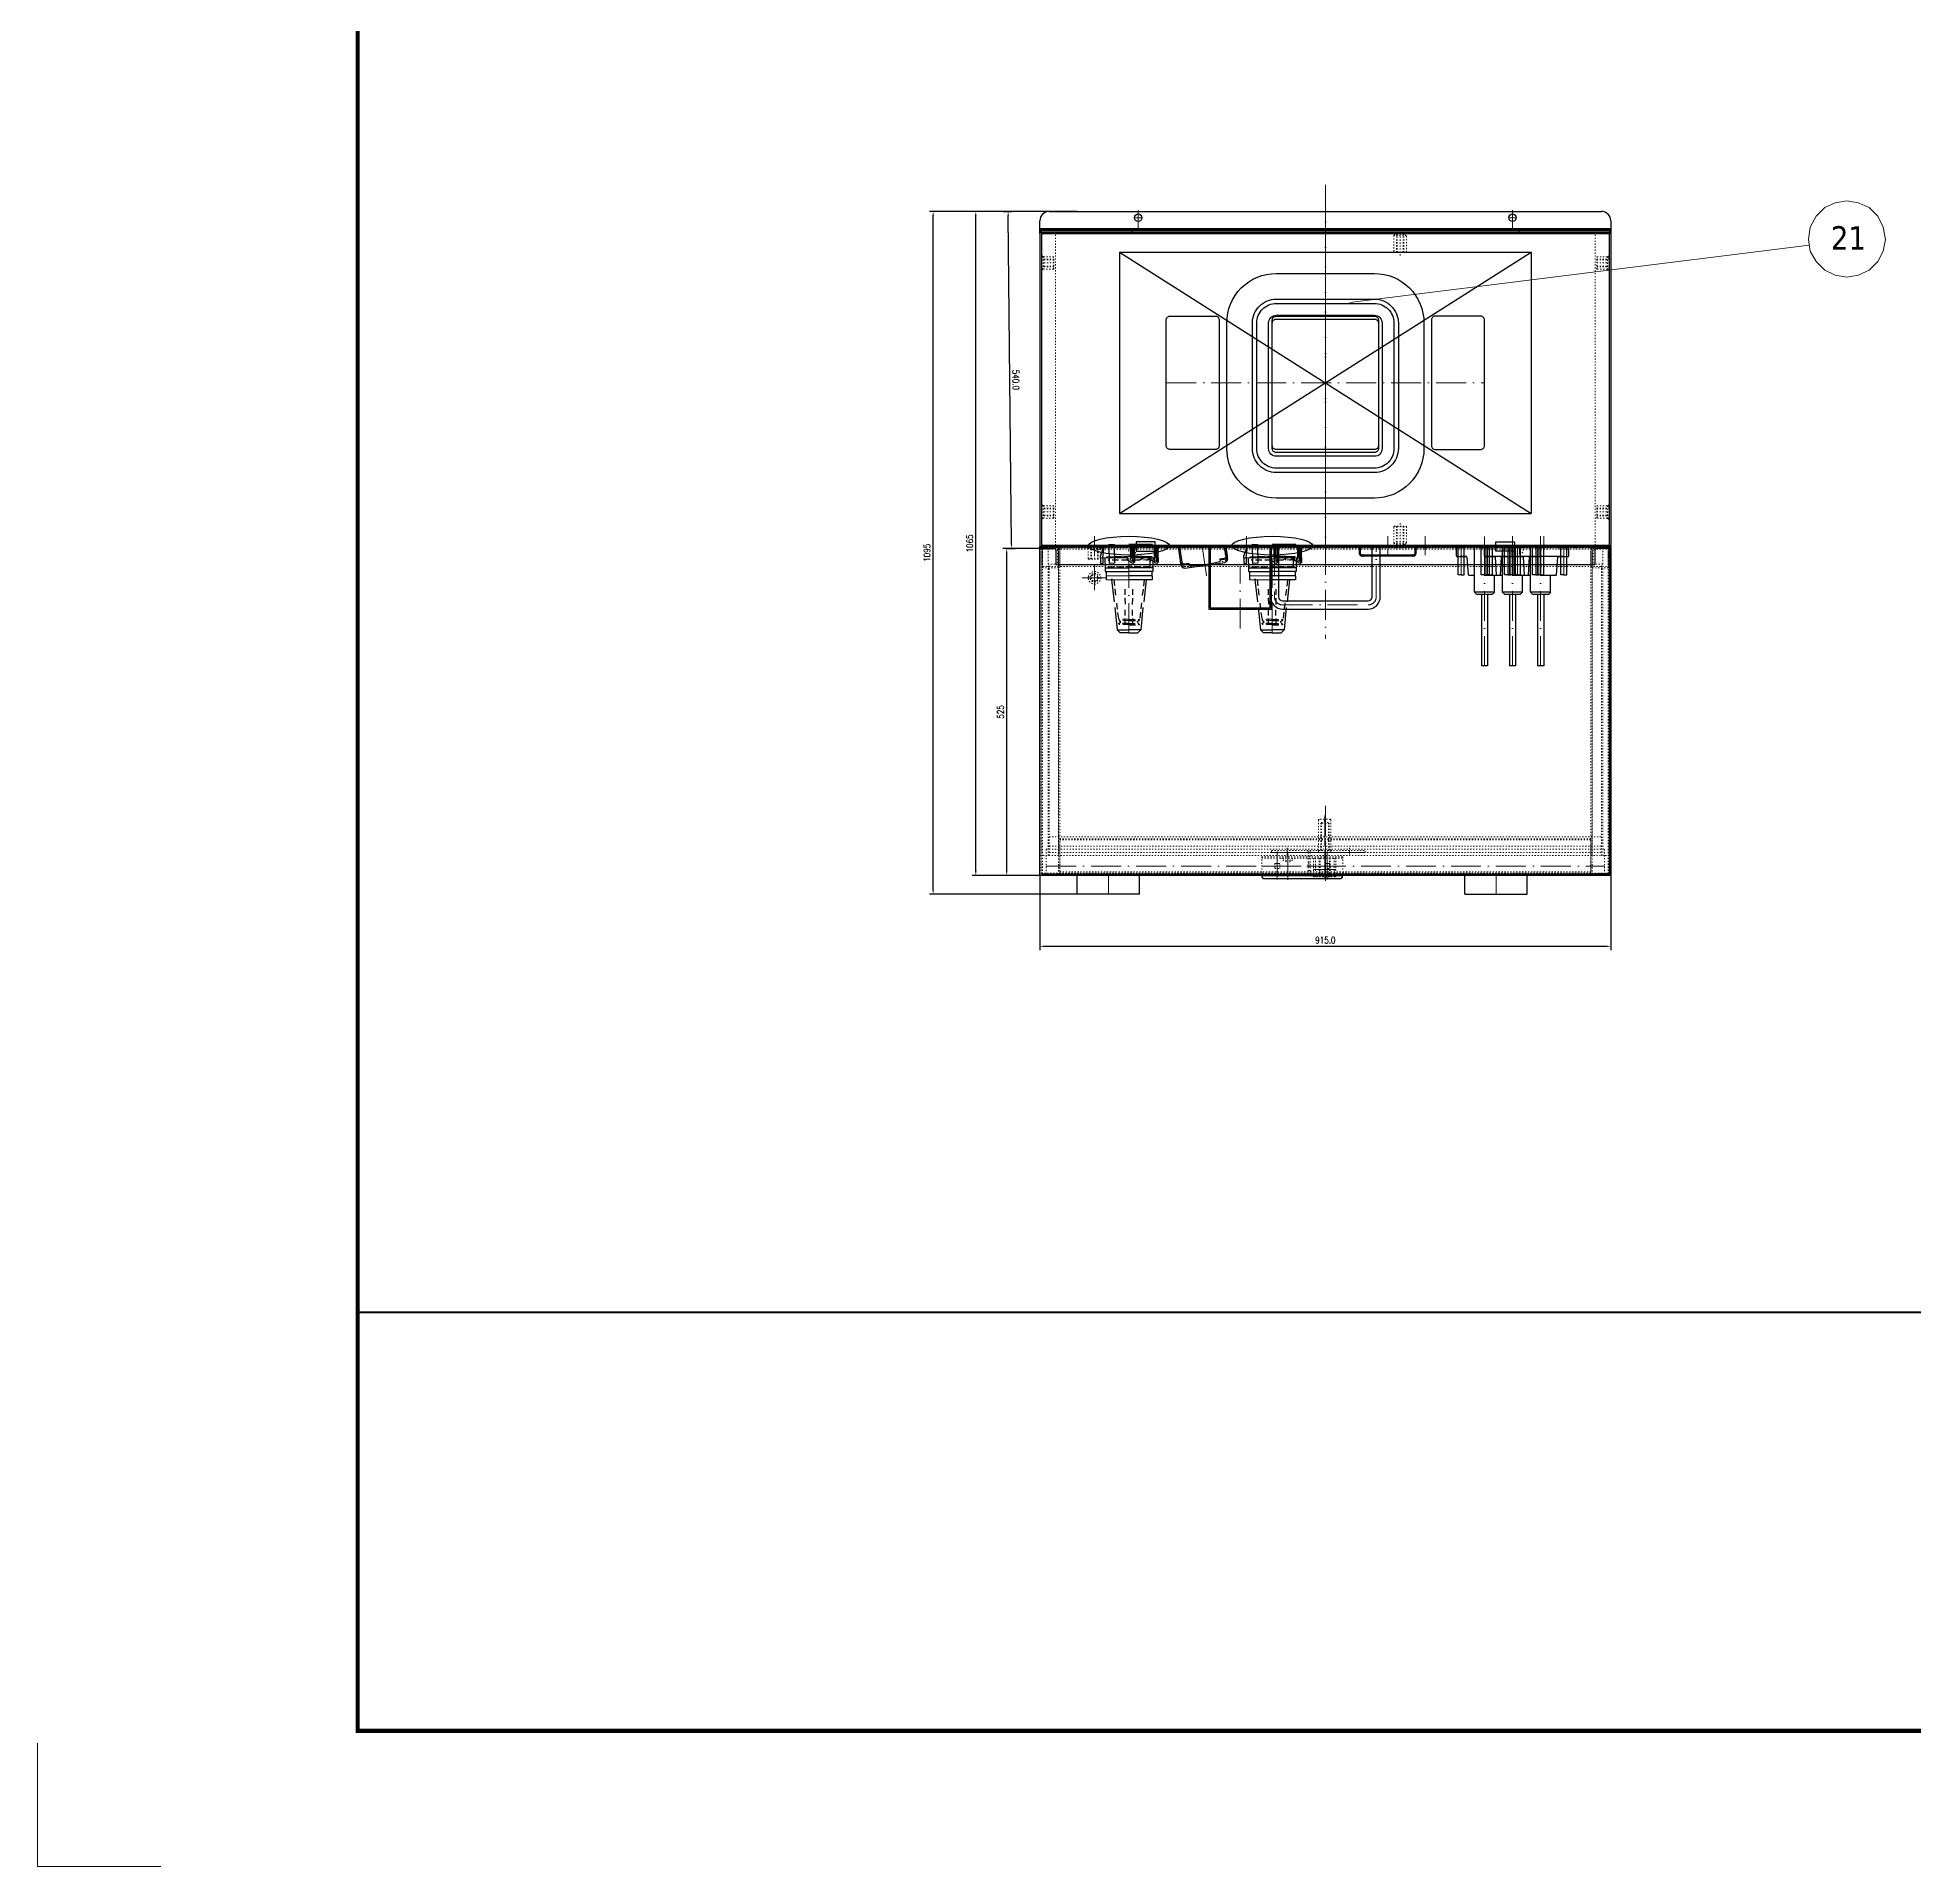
# Model space of a CAD drawing. Header units: millimetres. Extents: x 13152 to 35294, y -6229 to 54471.
# Drawn here: x 26478 to 29486, y 48610 to 51541 of the extents above; entities that cross this region are included whole.
import ezdxf

# ---------------------------------------------------------------- set-up
doc = ezdxf.new("R2010")
doc.units = ezdxf.units.MM
doc.header["$LTSCALE"] = 4
for name, pattern in [('ACAD_ISO03W100', [1.18, 0.47, -0.71]), ('ACAD_ISO10W100', [18, 12, -3, 0, -3]), ('DASHED', [0.75, 0.5, -0.25])]:
    doc.linetypes.add(name, pattern=pattern)
doc.layers.add('1', color=12, linetype='Continuous')
doc.layers.add('4虚线层', color=6, linetype='DASHED')
doc.layers.add('paper', color=254, linetype='Continuous', plot=False)
doc.layers.add('标注、文本', color=3, linetype='Continuous', lineweight=25)
doc.layers.add('铁心', color=3, linetype='Continuous', lineweight=0)
doc.styles.add('Tahoma$001', font='tahoma.ttf', dxfattribs={"height": 2.159784})
doc.styles.add('TH_GBDIM', font='romans.shx', dxfattribs={"width": 0.8, "bigfont": 'gbcbig.shx'})
doc.dimstyles.new('TH_GBDIM1', dxfattribs={"dimscale": 3, "dimtxt": 3.5, "dimasz": 2.5, "dimexe": 2, "dimexo": 0, "dimgap": 1.5, "dimtad": 1, "dimdec": 1, "dimzin": 0, "dimdsep": 46, "dimtxsty": 'TH_GBDIM', "dimcen": 2.5, "dimclrd": 3, "dimclre": 256, "dimclrt": 2, "dimadec": 0, "dimazin": 0, "dimtfac": 0.714286, "dimtdec": 1, "dimtmove": 0, "dimatfit": 3, "dimfxl": 0, "dimtzin": 0, "dimlwd": -1, "dimlwe": -1, "dimarcsym": 0})

# ---------------------------------------------------------------- blocks, each defined once
blk = doc.blocks.new('5354650')
at = {"layer": '4虚线层', "ltscale": 5}
h = blk.add_hatch(color=256, dxfattribs=at)
h.dxf.hatch_style = 2
h.paths.add_polyline_path([(26822.8, -1880.6), (26822.8, -1911.9), (26826.3, -1912.7)])
h = blk.add_hatch(color=256, dxfattribs=at)
h.dxf.hatch_style = 2
h.paths.add_polyline_path([(26822.8, -1880.6), (26826.2, -1881.4), (26826.3, -1912.7)])
at = {"layer": '标注、文本'}
h = blk.add_hatch(color=256, dxfattribs=at)
h.dxf.hatch_style = 2
h.paths.add_polyline_path([(26822.8, -1911.9), (26826.3, -1912.7), (26825.7, -1918.4)])
at = {"layer": '4虚线层', "ltscale": 5}
for points in [[(26842.5, -1858.2), (26842.4, -1880.7)], [(26847.9, -1879.1), (26848, -1847.1)], [(26916.9, -1860.8), (26945.2, -1864.4)], [(26945.1, -1865.1), (26945.4, -1866.7), (26946.8, -1867), (26948.4, -1866.6), (26949.4, -1865.4)], [(26950.2, -1864.8), (26949.5, -1864.7), (26949.4, -1865.4)], [(26951.6, -1881.2), (26951.4, -1865.9), (26950.9, -1865), (26950.2, -1864.8)], [(26846.3, -1914.4), (26844, -1914.6), (26847.8, -1914), (26848.2, -1890.1)], [(26918.7, -1875.1), (26894.8, -1874.6)], [(26918.9, -1886.8), (26894.8, -1887)], [(26951.6, -1874.6), (26927.5, -1874.9)], [(26951.7, -1887), (26927.7, -1886.6)], [(26949.6, -1896), (26948.4, -1895), (26947, -1894.7), (26945.4, -1895.1), (26945, -1897.1)], [(26916.4, -1900.7), (26944.8, -1897.8)], [(26949.6, -1896), (26950.1, -1896.9), (26950.8, -1897)], [(26950.8, -1897), (26951.5, -1897.2), (26951.8, -1895.8)]]:
    blk.add_lwpolyline(points, dxfattribs=at)
for points in [[(26858.8, -1847.4), (26858.8, -1847.4), (26858.4, -1880.8), (26858.4, -1880.8)], [(26860.6, -1849.2), (26860.6, -1849.2), (26860.6, -1880.6), (26860.6, -1880.6)], [(26879.3, -1856.5), (26879.3, -1856.5), (26907.8, -1859.4), (26907.8, -1859.4)], [(26942.9, -1880.6), (26942.9, -1880.6), (26943.1, -1863.9), (26943.1, -1863.9)], [(26945, -1881.1), (26945, -1881.1), (26945.2, -1864.4), (26945.2, -1864.4)], [(26950.2, -1864.8), (26950.2, -1864.8), (26950.4, -1864.2), (26950.4, -1864.2)], [(26858.7, -1914.4), (26858.7, -1914.4), (26858.4, -1880.8), (26858.4, -1880.8)], [(26942.9, -1880.6), (26942.9, -1880.6), (26943.3, -1898.2), (26943.3, -1898.2)], [(26945, -1881.1), (26945, -1881.1), (26944.8, -1897.8), (26944.8, -1897.8)], [(26949.5, -1880.7), (26949.5, -1880.7), (26949.4, -1865.4), (26949.4, -1865.4)], [(26949.5, -1880.7), (26949.5, -1880.7), (26949.4, -1896.7), (26949.4, -1896.7)], [(26951.6, -1881.2), (26951.6, -1881.2), (26951.8, -1895.8), (26951.8, -1895.8)], [(26842.7, -1917.2), (26842.7, -1917.2), (26842.9, -1916.5), (26842.9, -1916.5)], [(26843.7, -1906.5), (26843.7, -1906.5), (26848, -1897.3), (26848, -1897.3)], [(26848.2, -1909), (26848.2, -1909), (26844, -1914.6), (26844, -1914.6)], [(26844.9, -1914.1), (26844.9, -1914.1), (26860.9, -1914.1), (26860.9, -1914.1)], [(26847.8, -1911.1), (26847.8, -1911.1), (26846.3, -1914.4), (26846.3, -1914.4)], [(26847.6, -1902.3), (26847.6, -1902.3), (26847.8, -1901.6), (26847.8, -1901.6)], [(26879.7, -1905.4), (26879.7, -1905.4), (26908.2, -1901.8), (26908.2, -1901.8)]]:
    blk.add_open_spline(points, degree=3, dxfattribs=at)
at = {"layer": '标注、文本', "color": 1, "linetype": 'ACAD_ISO10W100', "lineweight": 18}
blk.add_line((26964.8, -1880.6), (26822.8, -1880.9), dxfattribs=at)
at = {"layer": '标注、文本'}
blk.add_lwpolyline([(26823, -1857.3), (26852.8, -1857.7), (26853.2, -1849.7), (26822.7, -1849.2)], close=True, dxfattribs=at)
for points in [[(26844.2, -1835.3), (26841.9, -1835.5), (26826.2, -1840.6)], [(26826.4, -1880.7), (26826.2, -1840.6), (26844.2, -1838.2)], [(26844.2, -1835.3), (26852.9, -1835.1), (26853.4, -1839.6), (26843.9, -1839.6)], [(26844.2, -1835.3), (26844, -1876.7), (26844.6, -1877.6), (26845.8, -1878.6)], [(26844.8, -1842), (26860.6, -1842.7), (26866.5, -1842.6), (26866.5, -1880.5)], [(26866.5, -1842.6), (26866.9, -1844.1), (26879.3, -1844.1), (26879.6, -1880.6)], [(26872.7, -1844), (26873, -1880.5)], [(26877.9, -1853.2), (26879.4, -1852.9), (26914.8, -1857.4)], [(26924.1, -1858.1), (26959.6, -1861.9), (26959.6, -1880.9)], [(26964.8, -1880.6), (26964.4, -1866.7), (26959.6, -1861.9)], [(26826.4, -1880.7), (26825.7, -1918.4), (26822.8, -1918.5), (26822.8, -1880.6)], [(26825.8, -1886.4), (26826.9, -1888.1), (26828.2, -1888.4)], [(26826.4, -1880.7), (26826.1, -1919.9), (26826.4, -1921.5), (26827.8, -1921.8)], [(26827.9, -1889.8), (26826.4, -1890.2), (26826.1, -1891.5)], [(26826.3, -1884.3), (26826.6, -1885.8), (26828, -1886.2)], [(26844.9, -1914.1), (26843.2, -1915.2), (26842.7, -1917.2), (26843.1, -1918.8), (26845.2, -1919.3), (26860.5, -1919.1), (26866.3, -1919), (26866.5, -1880.5)], [(26843.9, -1889.8), (26844, -1914.6), (26858.7, -1914.4), (26860.2, -1914), (26860.5, -1912.6), (26860.6, -1880.6)], [(26843.9, -1889.8), (26844, -1914.6), (26844.6, -1915.5), (26845.8, -1916.5)], [(26843.9, -1889.8), (26851.2, -1890)], [(26844, -1886.2), (26844.3, -1888.5)], [(26844, -1886.2), (26844.3, -1888.5)], [(26851.1, -1884.2), (26848.6, -1879.3), (26845.8, -1878.6)], [(26850.8, -1888.5), (26850.4, -1887), (26849, -1886.6)], [(26853.2, -1887.6), (26852.8, -1886.1), (26852.4, -1884.5), (26851.1, -1884.2)], [(26851.2, -1890), (26852.2, -1888.8), (26853.2, -1887.6)], [(26866.6, -1917.7), (26879.7, -1917.8), (26879.6, -1880.6)], [(26923.9, -1903.2), (26959.6, -1899.8), (26959.6, -1880.9)], [(26964.8, -1880.6), (26964.4, -1895.1), (26959.6, -1899.8)], [(26825.8, -1924.3), (26826.9, -1926), (26828.2, -1926.3)], [(26826.1, -1919.9), (26826.3, -1922.2), (26826.6, -1923.7), (26828, -1924)], [(26826.1, -1929.4), (26826.3, -1922.2)], [(26851.1, -1922.1), (26848.6, -1917.1), (26845.8, -1916.5)], [(26850.8, -1926.4), (26850.4, -1924.8), (26849, -1924.5)], [(26853.2, -1925.5), (26852.8, -1923.9), (26852.4, -1922.4), (26851.1, -1922.1)], [(26879.7, -1908.3), (26914.8, -1904.7)], [(26827.9, -1927.7), (26826.4, -1928), (26826.1, -1929.4)], [(26843.9, -1927.7), (26851.2, -1927.9)], [(26851.2, -1927.9), (26852, -1927.4), (26853.2, -1925.5)]]:
    blk.add_lwpolyline(points, dxfattribs=at)
for points in [[(26842.6, -1845.1), (26842.6, -1845.1), (26842.4, -1880.7), (26842.4, -1880.7)], [(26860.6, -1842.7), (26860.6, -1842.7), (26860.6, -1880.6), (26860.6, -1880.6)], [(26827.3, -1883.1), (26827.3, -1883.1), (26842.5, -1886.6), (26842.5, -1886.6)], [(26843.8, -1884), (26843.8, -1884), (26827.8, -1883.9), (26827.8, -1883.9)], [(26843.9, -1889.8), (26843.9, -1889.8), (26827.9, -1889.8), (26827.9, -1889.8)], [(26844, -1886.2), (26844, -1886.2), (26828, -1886.2), (26828, -1886.2)], [(26844.3, -1888.5), (26844.3, -1888.5), (26828.2, -1888.4), (26828.2, -1888.4)], [(26842.3, -1903.3), (26842.3, -1903.3), (26842.4, -1880.7), (26842.4, -1880.7)], [(26842.7, -1917.2), (26842.7, -1917.2), (26842.4, -1880.7), (26842.4, -1880.7)], [(26851.1, -1884.2), (26851.1, -1884.2), (26843.8, -1884), (26843.8, -1884)], [(26844, -1886.2), (26844, -1886.2), (26849, -1886.6), (26849, -1886.6)], [(26844.3, -1888.5), (26844.3, -1888.5), (26850.8, -1888.5), (26850.8, -1888.5)], [(26850.8, -1888.5), (26850.8, -1888.5), (26851, -1887.8), (26851, -1887.8)], [(26860.5, -1919.1), (26860.5, -1919.1), (26860.6, -1880.6), (26860.6, -1880.6)], [(26873.2, -1917.7), (26873.2, -1917.7), (26873, -1880.5), (26873, -1880.5)], [(26843.8, -1921.9), (26843.8, -1921.9), (26827.8, -1921.8), (26827.8, -1921.8)], [(26844, -1924.1), (26844, -1924.1), (26828, -1924), (26828, -1924)], [(26851.1, -1922.1), (26851.1, -1922.1), (26843.8, -1921.9), (26843.8, -1921.9)], [(26844, -1924.1), (26844, -1924.1), (26844.3, -1926.3), (26844.3, -1926.3)], [(26844, -1924.1), (26844, -1924.1), (26849, -1924.5), (26849, -1924.5)], [(26843.9, -1927.7), (26843.9, -1927.7), (26827.9, -1927.7), (26827.9, -1927.7)], [(26844.3, -1926.3), (26844.3, -1926.3), (26828.2, -1926.3), (26828.2, -1926.3)], [(26844.3, -1926.3), (26844.3, -1926.3), (26850.8, -1926.4), (26850.8, -1926.4)], [(26850.8, -1926.4), (26850.8, -1926.4), (26851, -1925.7), (26851, -1925.7)]]:
    blk.add_open_spline(points, degree=3, dxfattribs=at)
blk = doc.blocks.new('22569005')
at = {"layer": '4虚线层', "ltscale": 5}
blk.add_line((26040.1, -3605.1), (26040.1, -3615.1), dxfattribs=at)
at = {"layer": '标注、文本'}
for p, q in [((25863.8, -3565.1), (25849.8, -3565.1)), ((25864.8, -3581.7), (25864.8, -3566.1)), ((25864.8, -3581.7), (25864.8, -3571.1)), ((25864.8, -3581.7), (25864.8, -3571.1)), ((25893.9, -3584.6), (25865.8, -3582.7)), ((25893.9, -3584.6), (25865.8, -3582.7)), ((25894.8, -3610.1), (25894.8, -3585.6)), ((25894.8, -3610.1), (25894.8, -3585.6)), ((25921.8, -3594.1), (25894.8, -3594.1)), ((25921.8, -3594.1), (25924.8, -3597.1)), ((25921.8, -3594.1), (25921.8, -3626.1)), ((25921.8, -3594.1), (25924.8, -3597.1)), ((25921.8, -3594.1), (25921.8, -3626.1)), ((25924.8, -3623.1), (25924.8, -3597.1)), ((25924.8, -3623.1), (25924.8, -3597.1)), ((25924.8, -3605.1), (26040.1, -3605.1)), ((26040.1, -3605.1), (26040.1, -3615.1)), ((25921.8, -3626.1), (25848.8, -3626.1)), ((25864.8, -3654.1), (25864.8, -3638.5)), ((25864.8, -3638.6), (25864.8, -3649.1)), ((25864.8, -3638.6), (25864.8, -3649.1)), ((25893.9, -3635.7), (25865.8, -3637.6)), ((25893.9, -3635.7), (25865.8, -3637.6)), ((25894.8, -3634.7), (25894.8, -3626.1)), ((25894.8, -3634.7), (25894.8, -3626.1)), ((25921.8, -3626.1), (25924.8, -3623.1)), ((25921.8, -3626.1), (25924.8, -3623.1)), ((25924.8, -3615.1), (26040.1, -3615.1)), ((25850.3, -3646.2), (25850.3, -3647.2)), ((25850.3, -3647.2), (25850.9, -3647.2)), ((25850.3, -3647.2), (25850.9, -3647.2)), ((25850.3, -3654.1), (25850.3, -3649.1)), ((25850.9, -3649.1), (25850.3, -3649.1)), ((25850.9, -3647.2), (25850.9, -3649.1)), ((25863.8, -3655.1), (25851.3, -3655.1))]:
    blk.add_line(p, q, dxfattribs=at)
at = {"layer": '标注、文本', "color": 1, "linetype": 'ACAD_ISO10W100', "lineweight": 18}
blk.add_line((26040.1, -3610.1), (25848.8, -3610.1), dxfattribs=at)
at = {"layer": '标注、文本'}
for points in [[(25848.7, -3609.9), (25848.4, -3649.2), (25848.7, -3650.7), (25850.1, -3651)], [(25848.4, -3649.2), (25848.6, -3651.4), (25848.9, -3653), (25850.3, -3653.3)]]:
    blk.add_lwpolyline(points, dxfattribs=at)
for centre, start, end in [((25849.8, -3566.1), 90, 180), ((25863.8, -3566.1), 0, 90), ((25893.8, -3585.6), 0, 86.1859), ((25893.8, -3585.6), 0, 86.1859), ((25893.8, -3634.7), 273.8141, 0), ((25893.8, -3634.7), 273.8141, 0), ((25851.3, -3654.1), 180, 270), ((25863.8, -3654.1), 270, 0)]:
    blk.add_arc(centre, 1, start, end, dxfattribs=at)
blk.add_open_spline([(25864.9, -3574.3), (25864.9, -3574.3), (25864.7, -3610), (25864.7, -3610)], degree=3, dxfattribs=at)
blk = doc.blocks.new('*D227')
at = {"layer": 'Defpoints', "color": 0}
for p in [(27981.4, 51262.2), (28099.1, 51262.2), (28084.1, 50198.2)]:
    blk.add_point(p, dxfattribs=at)
at = {"layer": '标注、文本'}
for p, q in [((28099.1, 51262.2), (27975.4, 51262.2)), ((28084.1, 50198.2), (27975.4, 50198.2))]:
    blk.add_line(p, q, dxfattribs=at)
at = {"layer": '标注、文本', "color": 3}
blk.add_line((27981.4, 50205.7), (27981.4, 51254.7), dxfattribs=at)
for points in [[(27980.1, 51254.7), (27982.6, 51254.7), (27981.4, 51262.2)], [(27980.1, 50205.7), (27982.6, 50205.7), (27981.4, 50198.2)]]:
    blk.add_solid(points, dxfattribs=at)
at = {"layer": '标注、文本', "color": 2, "insert": (27971.6, 50730.2), "char_height": 10.5, "attachment_point": 5, "rotation": 90, "style": 'TH_GBDIM'}
blk.add_mtext('1065', dxfattribs=at)
blk = doc.blocks.new('*D228')
at = {"layer": 'Defpoints', "color": 0}
for p in [(28084.1, 50198.2), (28999.1, 50198.2), (28999.1, 50084.7)]:
    blk.add_point(p, dxfattribs=at)
at = {"layer": '标注、文本'}
for p, q in [((28084.1, 50198.2), (28084.1, 50078.7)), ((28999.1, 50198.2), (28999.1, 50078.7))]:
    blk.add_line(p, q, dxfattribs=at)
at = {"layer": '标注、文本', "color": 3}
blk.add_line((28091.6, 50084.7), (28991.6, 50084.7), dxfattribs=at)
for points in [[(28091.6, 50086), (28091.6, 50083.5), (28084.1, 50084.7)], [(28991.6, 50086), (28991.6, 50083.5), (28999.1, 50084.7)]]:
    blk.add_solid(points, dxfattribs=at)
at = {"layer": '标注、文本', "color": 2, "insert": (28541.6, 50094.5), "char_height": 10.5, "attachment_point": 5, "style": 'TH_GBDIM'}
blk.add_mtext('915.0', dxfattribs=at)
blk = doc.blocks.new('*D229')
at = {"layer": 'Defpoints', "color": 0}
for p in [(28030.9, 50722.2), (28089.1, 50722.2), (28084.1, 50198.2)]:
    blk.add_point(p, dxfattribs=at)
at = {"layer": '标注、文本'}
for p, q in [((28089.1, 50722.2), (28024.9, 50722.2)), ((28084.1, 50198.2), (28024.9, 50198.2))]:
    blk.add_line(p, q, dxfattribs=at)
at = {"layer": '标注、文本', "color": 3}
blk.add_line((28030.9, 50205.7), (28030.9, 50714.7), dxfattribs=at)
for points in [[(28029.6, 50714.7), (28032.1, 50714.7), (28030.9, 50722.2)], [(28029.6, 50205.7), (28032.1, 50205.7), (28030.9, 50198.2)]]:
    blk.add_solid(points, dxfattribs=at)
at = {"layer": '标注、文本', "color": 2, "insert": (28021.1, 50460.2), "char_height": 10.5, "attachment_point": 5, "rotation": 90, "style": 'TH_GBDIM'}
blk.add_mtext('525', dxfattribs=at)
blk = doc.blocks.new('*D245')
at = {"layer": 'Defpoints', "color": 0}
for p in [(27913, 51262.2), (28144, 51262.2), (28144, 50168.2)]:
    blk.add_point(p, dxfattribs=at)
at = {"layer": '标注、文本'}
for p, q in [((28144, 51262.2), (27907, 51262.2)), ((28144, 50168.2), (27907, 50168.2))]:
    blk.add_line(p, q, dxfattribs=at)
at = {"layer": '标注、文本', "color": 3}
blk.add_line((27913, 50175.7), (27913, 51254.7), dxfattribs=at)
for points in [[(27911.7, 51254.7), (27914.2, 51254.7), (27913, 51262.2)], [(27911.7, 50175.7), (27914.2, 50175.7), (27913, 50168.2)]]:
    blk.add_solid(points, dxfattribs=at)
at = {"layer": '标注、文本', "color": 2, "insert": (27903.2, 50715.2), "char_height": 10.5, "attachment_point": 5, "rotation": 90, "style": 'TH_GBDIM'}
blk.add_mtext('1095', dxfattribs=at)
blk = doc.blocks.new('*D219')
at = {"layer": 'Defpoints', "color": 0}
for p in [(28025.5, 51262.2), (28033.2, 51262.2), (28030.9, 50722.2)]:
    blk.add_point(p, dxfattribs=at)
at = {"layer": '标注、文本', "linetype": 'ByBlock'}
for p, q in [((28025.5, 51262.2), (28039.2, 51262.3)), ((28030.9, 50722.2), (28044.6, 50722.3))]:
    blk.add_line(p, q, dxfattribs=at)
at = {"layer": '标注、文本', "color": 3, "linetype": 'ByBlock'}
blk.add_line((28038.5, 50729.7), (28033.3, 51254.7), dxfattribs=at)
at = {"layer": '标注、文本', "color": 3}
for points in [[(28034.5, 51254.7), (28032, 51254.7), (28033.2, 51262.2)], [(28039.8, 50729.7), (28037.3, 50729.7), (28038.6, 50722.2)]]:
    blk.add_solid(points, dxfattribs=at)
at = {"layer": '标注、文本', "color": 2, "insert": (28045.7, 50992.3), "char_height": 10.5, "attachment_point": 5, "rotation": 270.5708, "style": 'TH_GBDIM'}
blk.add_mtext('540.0', dxfattribs=at)
blk = doc.blocks.new('A$Cd7daf165')
at = {"layer": '标注、文本', "color": 1, "linetype": 'ACAD_ISO10W100', "lineweight": 18}
for p, q in [((0, 107), (0, -107)), ((-255, 0), (255, 0))]:
    blk.add_line(p, q, dxfattribs=at)
at = {"layer": '标注、文本'}
for points in [[(-248.6, 107), (-176.4, 107, -0.414214), (-170, 100.6), (-170, -100.6, -0.414214), (-176.4, -107), (-248.6, -107, -0.414214), (-255, -100.6), (-255, 100.6, -0.414214)], [(-78.6, 107), (78.6, 107, -0.414214), (85, 100.6), (85, -100.6, -0.414214), (78.6, -107), (-78.6, -107, -0.414214), (-85, -100.6), (-85, 100.6, -0.414214)], [(248.6, 107), (176.4, 107, 0.414214), (170, 100.6), (170, -100.6, 0.414214), (176.4, -107), (248.6, -107, 0.414214), (255, -100.6), (255, 100.6, 0.414214)]]:
    blk.add_lwpolyline(points, format="xyb", close=True, dxfattribs=at)

msp = doc.modelspace()

# ---------------------------------------------------------------- linework, layer by layer
at = {"layer": '1', "color": 0, "lineweight": 40}
msp.add_line((26990.66, 49498.35), (34568.52, 49498.35), dxfattribs=at)
at = {"layer": '1', "color": 0, "lineweight": 40, "const_width": 6.91}
msp.add_lwpolyline([(26990.66, 48827.4), (34568.52, 48827.4), (34568.52, 54273.98), (26990.66, 54273.98), (26990.66, 48827.4)], dxfattribs=at)
at = {"layer": 'paper', "lineweight": 13}
for q in [(26477.58, 48807.66), (26674.92, 48610.32)]:
    msp.add_line((26477.58, 48610.32), q, dxfattribs=at)
at = {"layer": '标注、文本', "color": 1, "linetype": 'ACAD_ISO10W100', "lineweight": 18}
for p, q in [((28541.61, 51304.83), (28541.61, 50577.38)), ((28241.61, 51234.06), (28241.61, 51264.06)), ((28541.61, 51264.44), (28541.61, 50695.69)), ((28541.61, 51234.06), (28541.61, 51264.06)), ((28841.61, 51234.06), (28841.61, 51264.06)), ((28235.61, 51252.16), (28247.61, 51252.16)), ((28835.61, 51252.16), (28847.61, 51252.16)), ((28284.52, 50726.65), (28151.7, 50726.65)), ((28171.61, 50741.65), (28171.61, 50711.65)), ((28232.61, 50725.12), (28232.61, 50713.12)), ((28350.9, 50678.19), (28344.11, 50726.49)), ((28483.02, 50726.65), (28350.2, 50726.65)), ((28415.11, 50741.65), (28415.11, 50711.65)), ((28460.11, 50725.15), (28460.11, 50644.65)), ((28623.11, 50644.65), (28623.11, 50725.15)), ((28641.61, 50741.65), (28641.61, 50711.65)), ((28701.61, 50741.65), (28701.61, 50711.65)), ((28759.37, 50725.15), (28759.37, 50680.15)), ((28759.37, 50725.15), (28759.37, 50680.15)), ((28796.6, 50725.15), (28796.6, 50680.15)), ((28796.6, 50725.15), (28796.6, 50680.15)), ((28796.61, 50741.28), (28796.61, 50711.28)), ((28801.6, 50680.15), (28801.6, 50726.65)), ((28804.37, 50725.15), (28804.37, 50680.15)), ((28833.85, 50725.15), (28833.85, 50680.15)), ((28833.85, 50725.15), (28833.85, 50680.15)), ((28838.85, 50680.15), (28838.85, 50726.65)), ((28841.61, 50741.65), (28841.61, 50711.65)), ((28844.37, 50680.15), (28844.37, 50726.65)), ((28849.37, 50725.15), (28849.37, 50680.15)), ((28849.37, 50725.15), (28849.37, 50680.15)), ((28852.61, 50725.12), (28852.61, 50713.12)), ((28878.85, 50725.15), (28878.85, 50680.15)), ((28878.85, 50725.15), (28878.85, 50680.15)), ((28883.85, 50680.15), (28883.85, 50726.65)), ((28886.61, 50741.65), (28886.61, 50711.65)), ((28891.61, 50741.65), (28891.61, 50711.65)), ((28923.85, 50725.15), (28923.85, 50680.15)), ((28923.85, 50725.15), (28923.85, 50680.15)), ((28171.61, 50655.15), (28171.61, 50695.15)), ((28405.12, 50593.67), (28405.12, 50693.67)), ((28601.57, 50713.19), (28601.57, 50708.91)), ((28681.57, 50713.19), (28681.57, 50708.91)), ((28151.61, 50675.15), (28191.61, 50675.15)), ((28473.11, 50631.65), (28610.11, 50631.65)), ((28541.61, 50309.89), (28541.61, 50189.56)), ((28540.58, 50294.18), (28540.58, 50223.4)), ((28480.58, 50242.71), (28480.58, 50229.16)), ((28540.58, 50192.56), (28540.58, 50238.05)), ((28541.61, 50253.12), (28541.61, 50190.28)), ((28094.11, 50213.15), (28989.11, 50213.15)), ((28439.61, 50213.15), (28569.61, 50213.15)), ((28464.61, 50236.8), (28464.61, 50191.63)), ((28481.63, 50236.22), (28481.63, 50191.04)), ((28544.61, 50236.8), (28544.61, 50191.63)), ((28194.01, 50168.17), (28194.01, 50198.15)), ((28522.58, 50207.65), (28558.58, 50207.65)), ((28815.22, 50168.17), (28815.22, 50198.15))]:
    msp.add_line(p, q, dxfattribs=at)
at = {"layer": '标注、文本'}
for p, q in [((28099.11, 51262.16), (28984.11, 51262.16)), ((28084.11, 51226.65), (28084.11, 51247.16)), ((28084.11, 51234.16), (28084.11, 50727.15)), ((28999.11, 51234.16), (28084.11, 51234.16)), ((28999.11, 51232.16), (28084.11, 51232.16)), ((28086.61, 51234.16), (28086.61, 51230.98)), ((28086.61, 51234.16), (28086.61, 50725.15)), ((28089.11, 51231.65), (28994.11, 51231.65)), ((28231.61, 51231.65), (28231.61, 51229.15)), ((28851.61, 51231.65), (28851.61, 51229.15)), ((28996.61, 51234.16), (28996.61, 50725.15)), ((28999.11, 51247.16), (28999.11, 51224.75)), ((28999.11, 51234.16), (28999.11, 50727.15)), ((28086.61, 51229.15), (28996.61, 51229.15)), ((28086.61, 51226.65), (28996.61, 51226.65)), ((28089.61, 51189.65), (28086.61, 51190.84)), ((28211.61, 51197.15), (28211.61, 50778.15)), ((28211.61, 51197.15), (28871.61, 51197.15)), ((28211.61, 51197.15), (28871.61, 50778.15)), ((28211.61, 50778.15), (28871.61, 51197.15)), ((28871.61, 51197.15), (28871.61, 50778.15)), ((28993.61, 51189.65), (28996.61, 51190.84)), ((28089.61, 51169.65), (28086.61, 51168.26)), ((28993.61, 51169.65), (28996.61, 51168.26)), ((28089.61, 50790.65), (28086.61, 50791.84)), ((28993.61, 50790.65), (28996.61, 50791.84)), ((28089.61, 50770.65), (28086.61, 50769.26)), ((28211.61, 50778.15), (28871.61, 50778.15)), ((28993.61, 50770.65), (28996.61, 50769.26)), ((28084.11, 50725.15), (28999.11, 50725.15)), ((28084.11, 50198.15), (28084.11, 50725.15)), ((28084.11, 50230.15), (28084.11, 50721.15)), ((28086.61, 50727.65), (28996.61, 50727.65)), ((28086.61, 50725.15), (28996.61, 50725.15)), ((28088.11, 50725.15), (28097.11, 50725.15)), ((28089.11, 50722.15), (28107.11, 50722.15)), ((28109.61, 50719.65), (28109.61, 50696.65)), ((28114.11, 50721.15), (28116.11, 50721.15)), ((28161.61, 50722.15), (28160.22, 50725.15)), ((28181.61, 50722.15), (28182.8, 50725.15)), ((28238.61, 50732.65), (28238.61, 50717.65)), ((28268.61, 50732.65), (28238.61, 50732.65)), ((28268.61, 50717.65), (28268.61, 50732.65)), ((28306.49, 50724.75), (28308.47, 50725.03)), ((28310.66, 50695.04), (28306.49, 50724.75)), ((28308.47, 50725.03), (28382.15, 50725.29)), ((28311.95, 50700.27), (28308.47, 50725.03)), ((28355.12, 50725.15), (28355.12, 50625.15)), ((28357.12, 50725.15), (28357.12, 50627.15)), ((28380.17, 50725.01), (28382.15, 50725.29)), ((28382.26, 50710.15), (28380.17, 50725.01)), ((28384.93, 50705.48), (28382.15, 50725.29)), ((28382.15, 50725.29), (28384.93, 50705.48)), ((28453.12, 50627.15), (28453.12, 50725.15)), ((28453.61, 50725.15), (28453.61, 50644.65)), ((28466.61, 50725.15), (28453.61, 50725.15)), ((28455.12, 50625.15), (28455.12, 50725.15)), ((28466.61, 50725.15), (28466.61, 50644.65)), ((28596.57, 50713.15), (28596.57, 50725.15)), ((28596.57, 50725.15), (28598.07, 50725.15)), ((28598.07, 50713.65), (28598.07, 50725.15)), ((28629.61, 50725.15), (28616.61, 50725.15)), ((28616.61, 50644.65), (28616.61, 50725.15)), ((28629.61, 50644.65), (28629.61, 50725.15)), ((28685.07, 50725.15), (28685.07, 50713.65)), ((28685.07, 50725.15), (28686.57, 50725.15)), ((28686.57, 50725.15), (28686.57, 50713.15)), ((28754.37, 50680.15), (28754.37, 50726.65)), ((28764.37, 50680.15), (28764.37, 50726.65)), ((28791.6, 50680.15), (28791.6, 50726.65)), ((28796.61, 50727.65), (28796.61, 50725.15)), ((28799.37, 50680.15), (28799.37, 50726.65)), ((28804.37, 50725.15), (28804.37, 50680.15)), ((28809.37, 50680.15), (28809.37, 50726.65)), ((28814.61, 50717.65), (28814.61, 50732.65)), ((28814.61, 50732.65), (28844.61, 50732.65)), ((28828.85, 50680.15), (28828.85, 50726.65)), ((28836.6, 50680.15), (28836.6, 50726.65)), ((28841.6, 50725.15), (28841.6, 50680.15)), ((28841.6, 50725.15), (28841.6, 50680.15)), ((28841.61, 50727.65), (28841.61, 50725.15)), ((28844.61, 50732.65), (28844.61, 50717.65)), ((28846.6, 50680.15), (28846.6, 50726.65)), ((28854.37, 50680.15), (28854.37, 50726.65)), ((28873.85, 50680.15), (28873.85, 50726.65)), ((28881.6, 50680.15), (28881.6, 50726.65)), ((28886.6, 50725.15), (28886.6, 50680.15)), ((28886.6, 50725.15), (28886.6, 50680.15)), ((28886.61, 50727.65), (28886.61, 50725.15)), ((28891.6, 50680.15), (28891.6, 50726.65)), ((28918.85, 50680.15), (28918.85, 50726.65)), ((28928.85, 50680.15), (28928.85, 50726.65)), ((28969.11, 50721.15), (28967.11, 50721.15)), ((28973.61, 50719.65), (28973.61, 50696.65)), ((28994.11, 50722.15), (28976.11, 50722.15)), ((28995.11, 50725.15), (28986.11, 50725.15)), ((28995.11, 50723.15), (28986.11, 50723.15)), ((28997.11, 50721.15), (28995.11, 50721.15)), ((28997.11, 50723.15), (28997.11, 50200.15)), ((28997.11, 50693.15), (28997.11, 50723.15)), ((28997.11, 50201.15), (28997.11, 50721.15)), ((28997.11, 50230.15), (28997.11, 50721.15)), ((28999.11, 50725.15), (28999.11, 50198.15)), ((28999.11, 50230.15), (28999.11, 50721.15)), ((28109.61, 50696.65), (28973.61, 50696.65)), ((28238.61, 50717.65), (28268.61, 50717.65)), ((28312.64, 50695.32), (28312.51, 50696.31)), ((28315.34, 50697.72), (28322.76, 50698.76)), ((28315.62, 50695.74), (28323.04, 50696.78)), ((28316.31, 50690.79), (28380.68, 50699.83)), ((28317.81, 50698.07), (28318.09, 50696.09)), ((28322.76, 50698.76), (28323.29, 50695)), ((28372.28, 50705.72), (28379.7, 50706.77)), ((28372.28, 50705.72), (28372.81, 50701.96)), ((28372.56, 50703.74), (28379.98, 50704.79)), ((28377.23, 50706.42), (28377.51, 50704.44)), ((28382.95, 50705.2), (28382.81, 50706.19)), ((28599.57, 50712.15), (28683.57, 50712.15)), ((28599.57, 50710.15), (28683.57, 50710.15)), ((28844.61, 50717.65), (28814.61, 50717.65)), ((28759.37, 50680.15), (28754.37, 50680.15)), ((28759.37, 50680.15), (28764.37, 50680.15)), ((28796.6, 50680.15), (28791.6, 50680.15)), ((28796.6, 50680.15), (28801.6, 50680.15)), ((28804.37, 50680.15), (28799.37, 50680.15)), ((28804.37, 50680.15), (28809.37, 50680.15)), ((28833.85, 50680.15), (28828.85, 50680.15)), ((28833.85, 50680.15), (28838.85, 50680.15)), ((28841.6, 50680.15), (28836.6, 50680.15)), ((28841.6, 50680.15), (28846.6, 50680.15)), ((28849.37, 50680.15), (28844.37, 50680.15)), ((28849.37, 50680.15), (28854.37, 50680.15)), ((28878.85, 50680.15), (28873.85, 50680.15)), ((28878.85, 50680.15), (28883.85, 50680.15)), ((28886.6, 50680.15), (28881.6, 50680.15)), ((28886.6, 50680.15), (28891.6, 50680.15)), ((28923.85, 50680.15), (28918.85, 50680.15)), ((28923.85, 50680.15), (28928.85, 50680.15)), ((28473.11, 50638.15), (28610.11, 50638.15)), ((28355.12, 50625.15), (28455.12, 50625.15)), ((28357.12, 50627.15), (28453.12, 50627.15)), ((28473.11, 50625.15), (28610.11, 50625.15)), ((28999.11, 50198.15), (28084.11, 50198.15)), ((28144.01, 50168.17), (28144.01, 50198.15)), ((28244.01, 50168.17), (28244.01, 50198.15)), ((28439.61, 50198.15), (28569.61, 50198.15)), ((28444.61, 50193.15), (28564.61, 50193.15)), ((28514.08, 50201.15), (28517.08, 50201.15)), ((28765.22, 50168.17), (28765.22, 50198.15)), ((28865.22, 50168.17), (28865.22, 50198.15)), ((28996.61, 50200.15), (28996.61, 50202.15)), ((28244.01, 50168.17), (28144.01, 50168.17)), ((28765.22, 50168.17), (28865.22, 50168.17))]:
    msp.add_line(p, q, dxfattribs=at)
at = {"layer": '标注、文本', "color": 2, "linetype": 'ACAD_ISO03W100', "lineweight": 18}
for p, q in [((28086.61, 51234.16), (28086.61, 50727.15)), ((28109.11, 51234.16), (28109.11, 50726.65)), ((28109.11, 51234.16), (28109.11, 50726.65)), ((28974.11, 51234.16), (28974.11, 50726.65)), ((28974.11, 51234.16), (28974.11, 50726.65)), ((28996.61, 51234.16), (28996.61, 50727.15)), ((28109.11, 51226.15), (28086.61, 51226.15)), ((28089.11, 51229.15), (28994.11, 51229.15)), ((28651.61, 51223.65), (28654.61, 51226.65)), ((28651.61, 51223.65), (28651.61, 51197.15)), ((28671.61, 51223.65), (28651.61, 51223.65)), ((28668.61, 51226.65), (28654.61, 51226.65)), ((28655.61, 51196.65), (28655.61, 51226.65)), ((28656.61, 51196.65), (28656.61, 51226.65)), ((28661.61, 51191.65), (28661.61, 51226.65)), ((28666.61, 51196.65), (28666.61, 51226.65)), ((28667.61, 51196.65), (28667.61, 51226.65)), ((28668.61, 51226.65), (28671.61, 51223.65)), ((28671.61, 51197.15), (28671.61, 51223.65)), ((28974.11, 51226.15), (28996.61, 51226.15)), ((28086.61, 51186.65), (28089.61, 51189.65)), ((28086.61, 51186.65), (28086.61, 51172.65)), ((28106.61, 51185.65), (28086.61, 51185.65)), ((28106.61, 51184.65), (28086.61, 51184.65)), ((28106.61, 51179.65), (28086.61, 51179.65)), ((28106.61, 51174.65), (28086.61, 51174.65)), ((28106.61, 51173.65), (28086.61, 51173.65)), ((28089.61, 51169.65), (28086.61, 51172.65)), ((28106.11, 51189.65), (28089.61, 51189.65)), ((28089.61, 51189.65), (28089.61, 51169.65)), ((28106.61, 51189.15), (28106.11, 51189.65)), ((28106.11, 51169.65), (28106.11, 51189.65)), ((28106.61, 51170.15), (28106.61, 51189.15)), ((28651.61, 51197.15), (28652.11, 51196.65)), ((28651.61, 51197.15), (28671.61, 51197.15)), ((28652.11, 51196.65), (28671.11, 51196.65)), ((28671.11, 51196.65), (28671.61, 51197.15)), ((28976.61, 51189.15), (28977.11, 51189.65)), ((28976.61, 51170.15), (28976.61, 51189.15)), ((28976.61, 51185.65), (28996.61, 51185.65)), ((28976.61, 51184.65), (28996.61, 51184.65)), ((28976.61, 51179.65), (28996.61, 51179.65)), ((28976.61, 51174.65), (28996.61, 51174.65)), ((28976.61, 51173.65), (28996.61, 51173.65)), ((28977.11, 51189.65), (28993.61, 51189.65)), ((28977.11, 51169.65), (28977.11, 51189.65)), ((28996.61, 51186.65), (28993.61, 51189.65)), ((28993.61, 51189.65), (28993.61, 51169.65)), ((28993.61, 51169.65), (28996.61, 51172.65)), ((28996.61, 51186.65), (28996.61, 51172.65)), ((28089.61, 51169.65), (28106.11, 51169.65)), ((28106.11, 51169.65), (28106.61, 51170.15)), ((28977.11, 51169.65), (28976.61, 51170.15)), ((28993.61, 51169.65), (28977.11, 51169.65)), ((28086.61, 50787.65), (28089.61, 50790.65)), ((28086.61, 50787.65), (28086.61, 50773.65)), ((28106.61, 50786.65), (28086.61, 50786.65)), ((28106.61, 50785.65), (28086.61, 50785.65)), ((28106.61, 50780.65), (28086.61, 50780.65)), ((28106.11, 50790.65), (28089.61, 50790.65)), ((28089.61, 50790.65), (28089.61, 50770.65)), ((28106.61, 50790.15), (28106.11, 50790.65)), ((28106.11, 50770.65), (28106.11, 50790.65)), ((28106.61, 50771.15), (28106.61, 50790.15)), ((28976.61, 50790.15), (28977.11, 50790.65)), ((28976.61, 50771.15), (28976.61, 50790.15)), ((28976.61, 50786.65), (28996.61, 50786.65)), ((28976.61, 50785.65), (28996.61, 50785.65)), ((28976.61, 50780.65), (28996.61, 50780.65)), ((28977.11, 50790.65), (28993.61, 50790.65)), ((28977.11, 50770.65), (28977.11, 50790.65)), ((28996.61, 50787.65), (28993.61, 50790.65)), ((28993.61, 50790.65), (28993.61, 50770.65)), ((28996.61, 50787.65), (28996.61, 50773.65)), ((28106.61, 50775.65), (28086.61, 50775.65)), ((28106.61, 50774.65), (28086.61, 50774.65)), ((28089.61, 50770.65), (28086.61, 50773.65)), ((28089.61, 50770.65), (28106.11, 50770.65)), ((28106.11, 50770.65), (28106.61, 50771.15)), ((28651.61, 50757.15), (28652.11, 50757.65)), ((28651.61, 50730.65), (28651.61, 50757.15)), ((28651.61, 50757.15), (28671.61, 50757.15)), ((28652.11, 50757.65), (28671.11, 50757.65)), ((28655.61, 50757.65), (28655.61, 50727.65)), ((28656.61, 50757.65), (28656.61, 50727.65)), ((28661.61, 50762.65), (28661.61, 50727.65)), ((28666.61, 50757.65), (28666.61, 50727.65)), ((28667.61, 50757.65), (28667.61, 50727.65)), ((28671.11, 50757.65), (28671.61, 50757.15)), ((28671.61, 50757.15), (28671.61, 50730.65)), ((28976.61, 50775.65), (28996.61, 50775.65)), ((28976.61, 50774.65), (28996.61, 50774.65)), ((28977.11, 50770.65), (28976.61, 50771.15)), ((28993.61, 50770.65), (28977.11, 50770.65)), ((28993.61, 50770.65), (28996.61, 50773.65)), ((28086.11, 50200.15), (28086.11, 50723.15)), ((28086.11, 50723.15), (28997.11, 50723.15)), ((28086.11, 50693.15), (28086.11, 50723.15)), ((28997.11, 50723.15), (28086.11, 50723.15)), ((28997.11, 50721.15), (28086.11, 50721.15)), ((28086.11, 50201.15), (28086.11, 50721.15)), ((28086.11, 50721.15), (28088.11, 50721.15)), ((28086.11, 50230.15), (28086.11, 50721.15)), ((28086.66, 50726.65), (28996.56, 50726.65)), ((28088.11, 50693.15), (28088.11, 50723.15)), ((28088.11, 50723.15), (28097.11, 50723.15)), ((28088.11, 50201.15), (28088.11, 50721.15)), ((28088.11, 50691.15), (28088.11, 50721.15)), ((28089.11, 50724.65), (28107.11, 50724.65)), ((28097.11, 50697.15), (28097.11, 50725.15)), ((28097.11, 50230.15), (28097.11, 50721.15)), ((28112.11, 50719.65), (28112.11, 50696.65)), ((28114.11, 50693.15), (28114.11, 50723.15)), ((28114.11, 50721.15), (28114.11, 50201.15)), ((28114.11, 50691.15), (28114.11, 50721.15)), ((28116.11, 50693.15), (28116.11, 50723.15)), ((28116.11, 50721.15), (28116.11, 50201.15)), ((28161.61, 50722.15), (28164.61, 50725.15)), ((28161.61, 50722.15), (28161.61, 50705.65)), ((28181.61, 50722.15), (28161.61, 50722.15)), ((28178.61, 50725.15), (28164.61, 50725.15)), ((28165.61, 50705.15), (28165.61, 50725.15)), ((28166.61, 50705.15), (28166.61, 50725.15)), ((28171.61, 50705.15), (28171.61, 50725.15)), ((28176.61, 50705.15), (28176.61, 50725.15)), ((28177.61, 50705.15), (28177.61, 50725.15)), ((28178.61, 50725.15), (28181.61, 50722.15)), ((28181.61, 50705.65), (28181.61, 50722.15)), ((28226.61, 50719.12), (28226.61, 50725.15)), ((28238.61, 50719.12), (28238.61, 50725.15)), ((28651.61, 50730.65), (28654.61, 50727.65)), ((28671.61, 50730.65), (28651.61, 50730.65)), ((28668.61, 50727.65), (28654.61, 50727.65)), ((28668.61, 50727.65), (28671.61, 50730.65)), ((28844.61, 50719.12), (28844.61, 50725.15)), ((28846.61, 50719.12), (28846.61, 50725.15)), ((28858.61, 50719.12), (28858.61, 50725.15)), ((28967.11, 50693.15), (28967.11, 50723.15)), ((28967.11, 50721.15), (28967.11, 50201.15)), ((28969.11, 50693.15), (28969.11, 50723.15)), ((28969.11, 50721.15), (28969.11, 50201.15)), ((28969.11, 50691.15), (28969.11, 50721.15)), ((28971.11, 50719.65), (28971.11, 50696.65)), ((28994.11, 50724.65), (28976.11, 50724.65)), ((28986.11, 50230.15), (28986.11, 50725.15)), ((28986.11, 50697.15), (28986.11, 50725.15)), ((28995.11, 50693.15), (28995.11, 50723.15)), ((28995.11, 50201.15), (28995.11, 50721.15)), ((28995.11, 50691.15), (28995.11, 50721.15)), ((28999.09, 50726.65), (28999.11, 50726.65)), ((28997.11, 50693.15), (28086.11, 50693.15)), ((28088.11, 50691.15), (28114.11, 50691.15)), ((28097.11, 50697.15), (28114.11, 50697.15)), ((28099.11, 50230.15), (28099.11, 50697.15)), ((28114.11, 50230.15), (28114.11, 50697.15)), ((28161.61, 50705.65), (28162.11, 50705.15)), ((28161.61, 50705.65), (28181.61, 50705.65)), ((28162.11, 50705.15), (28181.11, 50705.15)), ((28181.11, 50705.15), (28181.61, 50705.65)), ((28316.03, 50692.77), (28329.76, 50694.7)), ((28366.67, 50699.89), (28380.4, 50701.81)), ((28969.11, 50230.15), (28969.11, 50697.15)), ((28986.11, 50697.15), (28969.11, 50697.15)), ((28995.11, 50691.15), (28969.11, 50691.15)), ((28984.11, 50230.15), (28984.11, 50697.15)), ((28530.58, 50287.15), (28530.58, 50238.15)), ((28549.58, 50288.15), (28531.58, 50288.15)), ((28540.58, 50286.15), (28534.58, 50282.15)), ((28534.58, 50238.15), (28534.58, 50282.15)), ((28547.58, 50282.15), (28534.58, 50282.15)), ((28535.58, 50238.15), (28535.58, 50282.82)), ((28540.58, 50286.15), (28547.58, 50282.15)), ((28546.58, 50238.15), (28546.58, 50282.73)), ((28547.58, 50238.15), (28547.58, 50282.15)), ((28550.58, 50238.15), (28550.58, 50287.15)), ((28094.11, 50240.15), (28989.11, 50240.15)), ((28094.11, 50240.15), (28094.11, 50202.15)), ((28099.11, 50260.15), (28984.11, 50260.15)), ((28099.11, 50245.15), (28986.11, 50245.15)), ((28967.11, 50257.15), (28116.11, 50257.15)), ((28116.11, 50257.15), (28116.11, 50202.15)), ((28967.11, 50255.15), (28116.11, 50255.15)), ((28455.54, 50238.15), (28605.54, 50238.15)), ((28455.54, 50235.15), (28455.54, 50238.15)), ((28514.08, 50235.15), (28514.08, 50238.15)), ((28517.08, 50235.15), (28517.08, 50238.15)), ((28529.53, 50238.15), (28530.58, 50239.42)), ((28530.58, 50238.15), (28550.58, 50238.15)), ((28530.58, 50238.15), (28530.58, 50235.15)), ((28550.58, 50239.18), (28551.37, 50238.15)), ((28550.58, 50238.15), (28550.58, 50235.15)), ((28580.58, 50242.71), (28580.58, 50231.79)), ((28605.54, 50235.15), (28605.54, 50238.15)), ((28967.11, 50202.15), (28967.11, 50257.15)), ((28989.11, 50240.15), (28989.11, 50202.15)), ((28084.11, 50230.15), (28999.11, 50230.15)), ((28099.11, 50235.15), (28986.11, 50235.15)), ((28439.61, 50228.15), (28569.61, 50228.15)), ((28439.61, 50198.15), (28439.61, 50228.15)), ((28439.61, 50226.15), (28569.61, 50226.15)), ((28455.54, 50235.15), (28605.54, 50235.15)), ((28460.58, 50217.15), (28460.58, 50209.15)), ((28468.58, 50217.15), (28460.58, 50217.15)), ((28460.58, 50209.15), (28468.58, 50209.15)), ((28460.61, 50217.15), (28460.61, 50209.15)), ((28460.61, 50217.15), (28468.61, 50217.15)), ((28460.61, 50209.15), (28468.61, 50209.15)), ((28464.61, 50208.33), (28464.61, 50217.98)), ((28468.58, 50209.15), (28468.58, 50217.15)), ((28468.61, 50209.15), (28468.61, 50217.15)), ((28469.5, 50225.57), (28481.63, 50218.57)), ((28473.5, 50225.57), (28481.63, 50220.88)), ((28481.63, 50227.57), (28481.63, 50218.57)), ((28489.75, 50225.57), (28481.63, 50220.88)), ((28493.75, 50225.57), (28481.63, 50218.57)), ((28514.08, 50235.15), (28514.08, 50201.15)), ((28514.08, 50218.15), (28517.08, 50218.15)), ((28514.08, 50212.15), (28517.08, 50212.15)), ((28517.08, 50235.15), (28517.08, 50201.15)), ((28558.58, 50226.15), (28522.58, 50226.15)), ((28522.58, 50226.15), (28522.58, 50196.15)), ((28525.58, 50226.15), (28525.58, 50196.15)), ((28531.58, 50196.15), (28531.58, 50226.15)), ((28533.08, 50196.15), (28533.08, 50226.15)), ((28540.58, 50217.12), (28540.58, 50209.12)), ((28548.58, 50217.12), (28540.58, 50217.12)), ((28540.58, 50209.12), (28548.58, 50209.12)), ((28540.61, 50217.15), (28540.61, 50209.15)), ((28540.61, 50217.15), (28548.61, 50217.15)), ((28540.61, 50209.15), (28548.61, 50209.15)), ((28544.61, 50208.33), (28544.61, 50217.98)), ((28548.08, 50196.15), (28548.08, 50226.15)), ((28548.58, 50209.12), (28548.58, 50217.12)), ((28548.61, 50209.15), (28548.61, 50217.15)), ((28549.58, 50196.15), (28549.58, 50226.15)), ((28555.58, 50196.15), (28555.58, 50226.15)), ((28558.58, 50196.15), (28558.58, 50226.15)), ((28558.58, 50196.15), (28558.58, 50226.15)), ((28569.61, 50198.15), (28569.61, 50228.15)), ((28116.11, 50201.15), (28086.11, 50201.15)), ((28997.11, 50200.15), (28086.11, 50200.15)), ((28086.61, 50202.15), (28996.61, 50202.15)), ((28086.61, 50200.15), (28086.61, 50202.15)), ((28086.61, 50200.15), (28996.61, 50200.15)), ((28116.11, 50204.15), (28967.11, 50204.15)), ((28116.11, 50202.15), (28967.11, 50202.15)), ((28183.56, 50200.15), (28996.61, 50200.15)), ((28439.61, 50200.15), (28569.61, 50200.15)), ((28514.08, 50206.15), (28517.08, 50206.15)), ((28522.58, 50196.15), (28558.58, 50196.15)), ((28967.11, 50201.15), (28997.11, 50201.15))]:
    msp.add_line(p, q, dxfattribs=at)
at = {"layer": '标注、文本'}
for points in [[(28463.01, 51162.83), (28620.21, 51162.83, -0.4142136), (28699.61, 51083.43), (28699.61, 50882.23, -0.4142136), (28620.21, 50802.83), (28463.01, 50802.83, -0.4142136), (28383.61, 50882.23), (28383.61, 51083.43, -0.4142136)], [(28463.01, 51121.83), (28620.21, 51121.83, -0.4142136), (28658.61, 51083.43), (28658.61, 50882.23, -0.4142136), (28620.21, 50843.83), (28463.01, 50843.83, -0.4142136), (28424.61, 50882.23), (28424.61, 51083.43, -0.4142136)], [(28463.01, 51114.83), (28620.21, 51114.83, -0.4142136), (28651.61, 51083.43), (28651.61, 50882.23, -0.4142136), (28620.21, 50850.83), (28463.01, 50850.83, -0.4142136), (28431.61, 50882.23), (28431.61, 51083.43, -0.4142136)], [(28463.01, 51095.83), (28620.21, 51095.83, -0.4142136), (28632.61, 51083.43), (28632.61, 50882.23, -0.4142136), (28620.21, 50869.83), (28463.01, 50869.83, -0.4142136), (28450.61, 50882.23), (28450.61, 51083.43, -0.4142136)], [(28463.01, 51089.83), (28620.21, 51089.83, -0.4142136), (28626.61, 51083.43), (28626.61, 50882.23, -0.4142136), (28620.21, 50875.83), (28463.01, 50875.83, -0.4142136), (28456.61, 50882.23), (28456.61, 51083.43, -0.4142136)]]:
    msp.add_lwpolyline(points, format="xyb", close=True, dxfattribs=at)
for centre in [(28241.61, 51252.16), (28841.61, 51252.16)]:
    msp.add_circle(centre, 6, dxfattribs=at)
at = {"layer": '标注、文本', "color": 2, "linetype": 'ACAD_ISO03W100', "lineweight": 18}
for radius in [10, 7, 5]:
    msp.add_circle((28171.61, 50675.15), radius, dxfattribs=at)
at = {"layer": '标注、文本'}
for centre, radius, start, end in [((28099.11, 51247.16), 15, 90, 180), ((28984.11, 51247.16), 15, 0, 90), ((28089.11, 51226.65), 5, 90, 180), ((28994.11, 51226.65), 5, 0, 90), ((28089.11, 50727.15), 5, 180, 270), ((28088.11, 50721.15), 4, 90, 180), ((28107.11, 50719.65), 2.5, 0, 90), ((28976.11, 50719.65), 2.5, 90, 180), ((28994.11, 50727.15), 5, 270, 0), ((28995.11, 50721.15), 4, 0, 90), ((28995.11, 50721.15), 2, 0, 90), ((28314.92, 50700.69), 5, 188, 278), ((28315.62, 50695.74), 5, 188, 278), ((28379.29, 50709.74), 5, 278, 8), ((28379.98, 50704.79), 5, 278, 8), ((28599.57, 50713.15), 3, 180, 270), ((28599.57, 50713.65), 1.5, 180, 270), ((28683.57, 50713.65), 1.5, 270, 0), ((28683.57, 50713.15), 3, 270, 0), ((28473.11, 50644.65), 19.5, 180, 270), ((28473.11, 50644.65), 6.5, 180, 270), ((28610.11, 50644.65), 19.5, 270, 0), ((28610.11, 50644.65), 6.5, 270, 0), ((28444.61, 50198.15), 5, 180, 270), ((28564.61, 50198.15), 5, 270, 0)]:
    msp.add_arc(centre, radius, start, end, dxfattribs=at)
at = {"layer": '标注、文本', "color": 2, "linetype": 'ACAD_ISO03W100', "lineweight": 18}
for centre, radius, start, end in [((28089.11, 51226.65), 2.5, 90, 180), ((28994.11, 51226.65), 2.5, 0, 90), ((28088.11, 50721.15), 2, 90, 180), ((28089.11, 50727.15), 2.5, 180, 270), ((28107.11, 50719.65), 5, 0, 90), ((28232.61, 50719.12), 6, 180, 0), ((28852.61, 50719.12), 6, 180, 0), ((28976.11, 50719.65), 5, 90, 180), ((28994.11, 50727.15), 2.5, 270, 0), ((28171.61, 50675.15), 6, 90, 0), ((28531.58, 50287.15), 1, 90, 180), ((28549.58, 50287.15), 1, 0, 90)]:
    msp.add_arc(centre, radius, start, end, dxfattribs=at)
at = {"layer": '标注、文本', "lineweight": 18}
for centre, start, end in [((28314.92, 50700.69), 188, 278), ((28315.62, 50695.74), 188, 278), ((28379.29, 50709.74), 278, 8), ((28379.98, 50704.79), 278, 8)]:
    msp.add_arc(centre, 3, start, end, dxfattribs=at)
at = {"layer": '标注、文本', "color": 1, "linetype": 'ACAD_ISO10W100', "lineweight": 18}
for centre, start, end in [((28473.11, 50644.65), 180, 270), ((28610.11, 50644.65), 270, 0)]:
    msp.add_arc(centre, 13, start, end, dxfattribs=at)
at = {"layer": '标注、文本'}
for centre in [(28226.86, 50726.65), (28456.61, 50726.65)]:
    msp.add_ellipse(centre, major_axis=(-64.91, 0), ratio=0.2310811, dxfattribs=at)
msp.add_ellipse((28348.05, 50698.48), major_axis=(-24.76, -3.48), ratio=0.072, start_param=0, end_param=3.1415927, dxfattribs=at)
at = {"layer": '铁心', "lineweight": 13}
msp.add_lwpolyline([(29439.23, 51217.37), (29435.91, 51237.25), (29426.88, 51254.42), (29413.02, 51268.27), (29395.85, 51275.8), (29377.48, 51279.11), (29358.81, 51275.8), (29341.94, 51268.27), (29328.09, 51254.42), (29318.75, 51237.25), (29315.74, 51217.37), (29318.75, 51198.7), (29328.09, 51181.83), (29341.94, 51167.98), (29358.81, 51160.14), (29377.48, 51157.13), (29395.85, 51160.14), (29413.02, 51167.98), (29426.88, 51181.83), (29435.91, 51198.7)], close=True, dxfattribs=at)
msp.add_lwpolyline([(28580.63, 51116.12), (29317.24, 51208.03), (29317.24, 51208.03)], dxfattribs=at)

# ---------------------------------------------------------------- block references
at = {"layer": '标注、文本'}
msp.add_blockref('A$Cd7daf165', (28541.61, 50987.65), dxfattribs=at)
at = {"layer": '标注、文本', "xscale": -1, "rotation": 90}
for p in [(26345.99, 77551.54), (26575.73, 77551.54)]:
    msp.add_blockref('5354650', p, dxfattribs=at)
at = {"layer": '标注、文本', "rotation": 270}
for p in [(32406.73, 76573.98), (32451.73, 76573.98), (32496.73, 76573.98)]:
    msp.add_blockref('22569005', p, dxfattribs=at)

# ---------------------------------------------------------------- texts
at = {"layer": '铁心', "lineweight": 13, "style": 'Tahoma$001'}
msp.add_text('21', height=37.589, dxfattribs=at).set_placement((29351.8, 51200.95))

# ---------------------------------------------------------------- dimensions: what is measured, and where the dimension line sits
at = {"layer": '标注、文本'}
for base, p1, p2, text, picture, middle in [((27912.98, 51262.16), (28144.01, 50168.17), (28144.01, 51262.16), '1095', '*D245', (27903.23, 50715.16)), ((27981.37, 51262.16), (28084.11, 50198.15), (28099.11, 51262.16), '1065', '*D227', (27971.62, 50730.16)), ((28030.88, 50722.16), (28084.11, 50198.15), (28089.06, 50722.16), '525', '*D229', (28021.13, 50460.15))]:
    dim = msp.add_linear_dim(base=base, p1=p1, p2=p2, angle=90, text=text, dimstyle='TH_GBDIM1', dxfattribs=at)
    dim.commit()
    dim.dimension.update_dxf_attribs({"geometry": picture, "text_midpoint": middle})
dim = msp.add_aligned_dim(p1=(28030.88, 50722.16), p2=(28025.5, 51262.16), distance=-7.72, dimstyle='TH_GBDIM1', override={"dimfxl": 1.5, "dimarcsym": 1}, dxfattribs=at)
dim.commit()
dim.dimension.update_dxf_attribs({"geometry": '*D219', "text_midpoint": (28045.65, 50992.33)})
dim = msp.add_linear_dim(base=(28999.11, 50084.74), p1=(28084.11, 50198.15), p2=(28999.11, 50198.15), dimstyle='TH_GBDIM1', dxfattribs=at)
dim.commit()
dim.dimension.update_dxf_attribs({"geometry": '*D228', "text_midpoint": (28541.61, 50094.49)})

doc.saveas('drawing.dxf')
